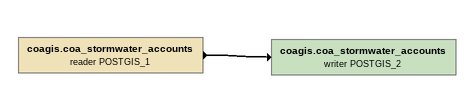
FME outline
coagis.coa_stormwater_accounts (reader POSTGIS_1)
    -> coagis.coa_stormwater_accounts (writer POSTGIS_2)
coagis.coa_stormwater_accounts (writer POSTGIS_2)
